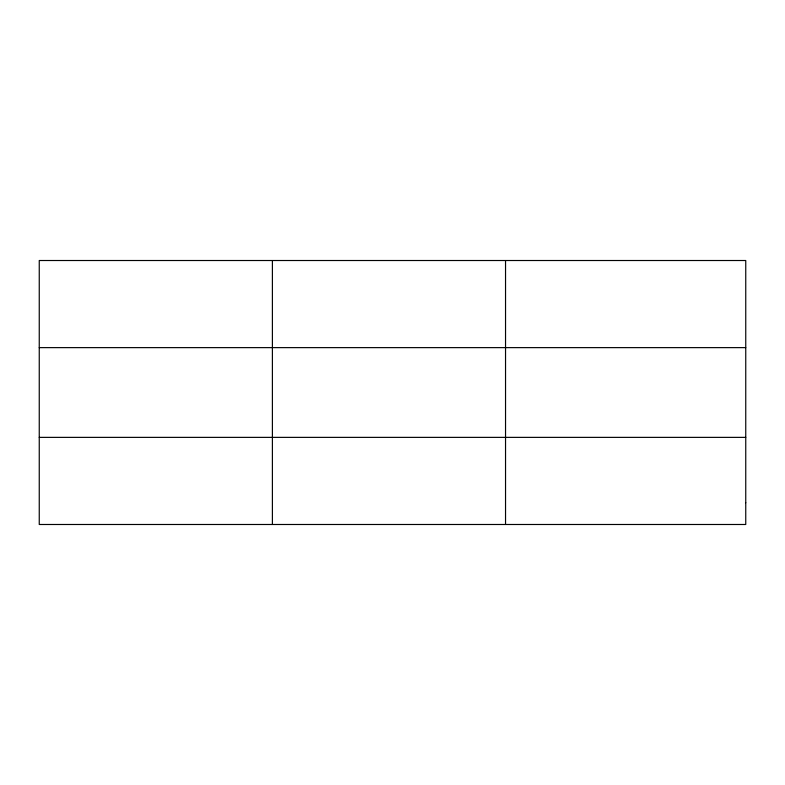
<?xml version="1.0" encoding="UTF-8"?>
<svg xmlns="http://www.w3.org/2000/svg" width="785" height="785" viewBox="0 0 785 785"><rect width="100%" height="100%" fill="white"/><g stroke="black" fill="none" stroke-linecap="round" stroke-linejoin="round"><path stroke-width="1.18" d="M272.395 524.488L272.395 260.512M505.54 524.488L505.54 260.512M39.25 347.627L745.75 347.627M39.25 437.373L745.75 437.373M745.75 502.714L745.75 524.488L39.25 524.488L39.25 260.512L745.75 260.512L745.75 502.714"/></g></svg>
